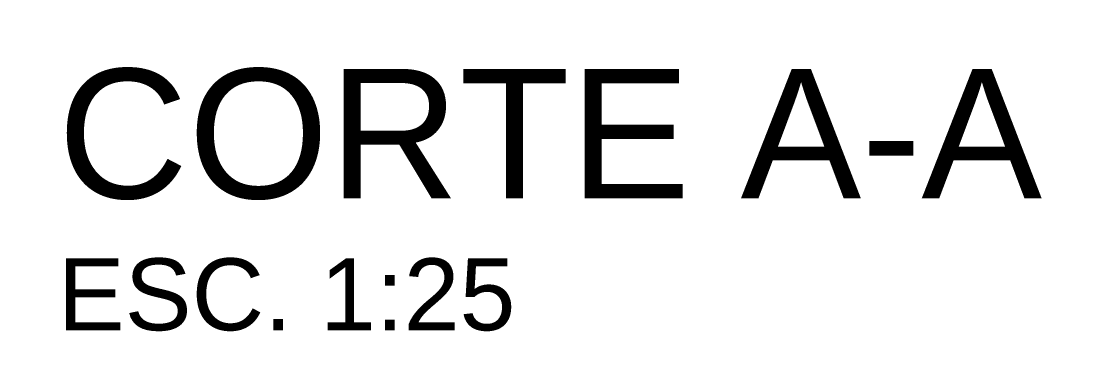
# Model space of a CAD drawing. Extents: x -160 to 364724, y -100 to 7353297.
# Drawn here: x 362105.46 to 362124, y 7349353.51 to 7349359.34 of the extents above; entities that cross this region are included whole.
import ezdxf

# ---------------------------------------------------------------- set-up
doc = ezdxf.new("R2010")
doc.units = 0
doc.header["$LTSCALE"] = 5
doc.layers.add('ARTICULAÇÃO', color=3, linetype='Continuous')
doc.layers.add('SANC_TEXTO', color=2, linetype='Continuous')
doc.styles.add('R-80', font='arial.ttf')

msp = doc.modelspace()

# ---------------------------------------------------------------- linework, layer by layer
at = {"layer": 'ARTICULAÇÃO', "color": 2, "lineweight": 50}
msp.add_line((362106.182, 7349355.773), (362123.32, 7349355.773), dxfattribs=at)

# ---------------------------------------------------------------- wipeouts: each hides what was drawn before it
msp.add_wipeout([(362105.796, 7349353.512), (362114.423, 7349353.512), (362114.423, 7349355.68), (362105.796, 7349355.68)]).dxf.layer = 'SANC_TEXTO'

# ---------------------------------------------------------------- next in the draw order: texts
at = {"layer": 'SANC_TEXTO', "style": 'R-80'}
msp.add_text('ESC. 1:25', height=1.25, dxfattribs=at).set_placement((362106.096, 7349353.971))

# ---------------------------------------------------------------- next in the draw order: wipeouts: each hides what was drawn before it
msp.add_wipeout([(362105.465, 7349355.441), (362124.002, 7349355.441), (362124.002, 7349359.344), (362105.465, 7349359.344)]).dxf.layer = 'SANC_TEXTO'

# ---------------------------------------------------------------- next in the draw order: texts
at = {"layer": 'SANC_TEXTO', "color": 4, "style": 'R-80'}
msp.add_text('CORTE A-A', height=2.25, dxfattribs=at).set_placement((362106.096, 7349356.266))

doc.saveas('drawing.dxf')
